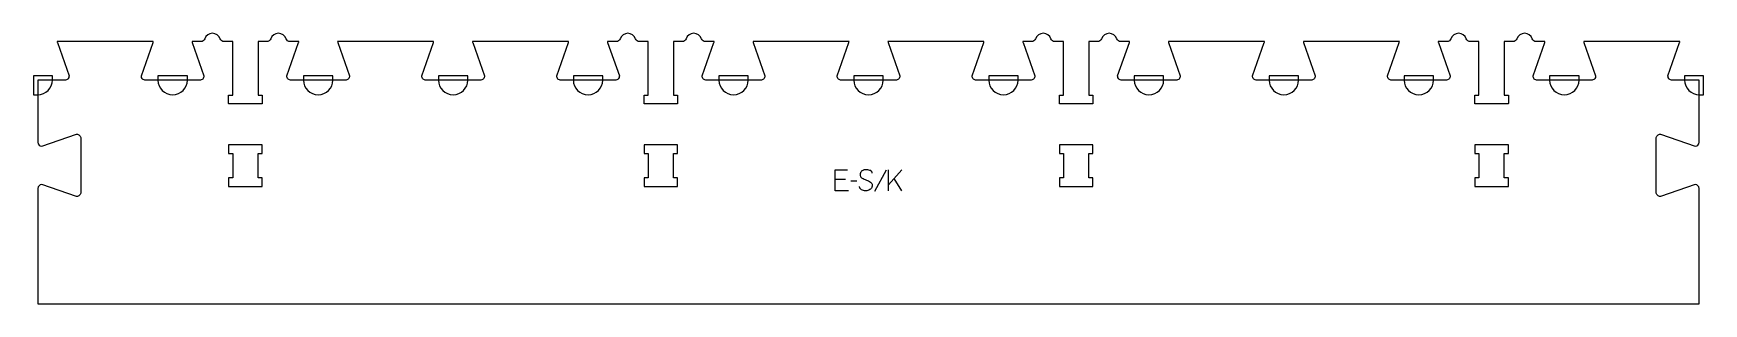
# Model space of a CAD drawing. Extents: x -6 to 2406, y 0 to 392.
import ezdxf

# ---------------------------------------------------------------- set-up
doc = ezdxf.new("R2010")
doc.units = 0
for name, color, linetype in [('1_ANYTOOL_1MMDEEP_LABELS_S', 2, 'CONTINUOUS'), ('3_ANYTOOL_CUTTHROUGH_INSID', 4, 'CONTINUOUS'), ('4_ANYTOOL_CUTTHROUGH_OUTSI', 5, 'CONTINUOUS'), ('5_ANYTOOL_HALF_MILL_9MM_IN', 3, 'CONTINUOUS')]:
    doc.layers.add(name, color=color, linetype=linetype)

msp = doc.modelspace()

# ---------------------------------------------------------------- linework, layer by layer
at = {"layer": '1_ANYTOOL_1MMDEEP_LABELS_S'}
for p, q in [((1225.421689, 193.163021), (1208.235975, 162.391593)), ((1228.850261, 163.63445), (1228.850261, 193.63445)), ((1228.850261, 172.248735), (1247.793118, 193.63445)), ((1166.364547, 179.705878), (1151.707404, 179.705878)), ((1182.864547, 177.520164), (1174.078832, 177.43445)), ((1247.793118, 163.63445), (1236.993118, 181.463021))]:
    msp.add_line(p, q, dxfattribs=at)
msp.add_lwpolyline([(1170.650261, 163.63445), (1151.707404, 163.63445), (1151.707404, 193.63445), (1169.535975, 193.63445)], dxfattribs=at)
msp.add_lwpolyline([(1205.107404, 189.048735, 0.071867), (1204.91429, 190.385342, 0.100684), (1204.287761, 191.566593, 0.047558), (1203.813207, 192.043043, 0.038563), (1203.263207, 192.431771, 0.037928), (1202.56602, 192.779239, 0.026634), (1201.828832, 193.03445, 0.028461), (1198.805499, 193.720433, 0.041577), (1195.721689, 193.977307, 0.036938), (1194.21933, 193.866167, 0.041531), (1192.753832, 193.52195, 0.041583), (1191.376455, 192.944741, 0.038125), (1190.107404, 192.155878, 0.057611), (1189.037251, 191.163974, 0.065808), (1188.243118, 189.943378, 0.06469), (1187.765622, 188.483824, 0.046778), (1187.621689, 186.948735, 0.052235), (1187.784045, 185.398893, 0.075448), (1188.328832, 183.948735, 0.076671), (1189.244924, 182.775683, 0.061023), (1190.450261, 181.891593, 0.021951), (1193.479115, 180.364247, 0.018213), (1196.621689, 179.08445, -0.02405), (1199.723174, 177.778988, -0.02981), (1202.664547, 176.148735, -0.068439), (1203.805848, 175.182805, -0.079282), (1204.614547, 173.930878, -0.076308), (1205.039546, 172.352196, -0.047772), (1205.064547, 170.705878, -0.046243), (1204.771312, 169.024919, -0.06359), (1204.121689, 167.454093, -0.064671), (1203.148866, 166.169904, -0.057073), (1201.893118, 165.155878, -0.067522), (1198.92481, 163.792968, -0.070793), (1195.700261, 163.291593, -0.064027), (1192.561246, 163.654108, -0.070447), (1189.635975, 164.83445, -0.054374), (1188.477558, 165.684083, -0.074742), (1187.578832, 166.795164, -0.075199), (1187.055825, 168.101542, -0.057737), (1186.893118, 169.505878)], format="xyb", dxfattribs=at)
at = {"layer": '3_ANYTOOL_CUTTHROUGH_INSID'}
for points in [[(299.750267, 169.5), (323.750267, 169.5), (324.000267, 169.5), (324.000267, 182), (318.000267, 182), (318.000267, 217.5), (324.000267, 217.5), (324.000267, 230), (323.750267, 230), (299.750267, 230), (275.750267, 230), (275.500267, 230), (275.500267, 217.5), (281.500267, 217.5), (281.500267, 182), (275.500267, 182), (275.500267, 169.5), (275.750267, 169.5)], [(899.750267, 169.5), (923.750267, 169.5), (924.000267, 169.5), (924.000267, 182), (918.000267, 182), (918.000267, 217.5), (924.000267, 217.5), (924.000267, 230), (923.750267, 230), (899.750267, 230), (875.750267, 230), (875.500267, 230), (875.500267, 217.5), (881.500267, 217.5), (881.500267, 182), (875.500267, 182), (875.500267, 169.5), (881.750267, 169.5)], [(1499.750267, 169.5), (1523.750267, 169.5), (1524.000267, 169.5), (1524.000267, 182), (1518.000267, 182), (1518.000267, 217.5), (1524.000267, 217.5), (1524.000267, 230), (1523.750267, 230), (1499.750267, 230), (1475.750267, 230), (1475.500267, 230), (1475.500267, 217.5), (1481.500267, 217.5), (1481.500267, 182), (1475.500267, 182), (1475.500267, 169.5), (1481.750267, 169.5)], [(2099.750267, 230), (2075.500267, 230), (2075.500267, 217.5), (2081.500267, 217.5), (2081.500267, 182), (2075.500267, 182), (2075.500267, 169.5), (2123.750267, 169.5), (2124.000267, 169.5), (2124.000267, 182), (2118.000267, 182), (2118.000267, 217.5), (2124.000267, 217.5), (2124.000267, 230)]]:
    msp.add_lwpolyline(points, close=True, dxfattribs=at)
at = {"layer": '4_ANYTOOL_CUTTHROUGH_OUTSI'}
msp.add_lwpolyline([(235.154705, 379.5), (222.755705, 379.5, 0.061784), (222.990699, 378.10513), (239.886232, 329.832588, -0.084368), (239.900267, 329.75, -0.414214), (233.650267, 323.5), (155.650267, 323.5, -0.414214), (149.400267, 329.75, -0.084368), (149.414303, 329.832588), (166.313416, 378.116195, 0.061178), (166.54483, 379.5), (27.855705, 379.5, 0.061784), (28.090699, 378.10513), (44.986232, 329.832588, -0.084368), (45.000267, 329.75, -0.414214), (38.750267, 323.5), (0.000267, 323.5), (0.000262, 233.775892, 0.409315), (5.707952, 228.081514), (55.667412, 245.567466, -0.084369), (55.75, 245.581501, -0.414214), (62, 239.331501), (62, 161.331501, -0.414214), (55.75, 155.081501, -0.084369), (55.667412, 155.095537), (5.707953, 172.581488, 0.412073), (0, 166.831642), (0.000267, 0), (2399.500268, 0), (2399.500535, 166.831642, 0.412073), (2393.792582, 172.581488), (2343.833123, 155.095537, -0.084369), (2343.750535, 155.081501, -0.414214), (2337.500535, 161.331501), (2337.500535, 239.331501, -0.414214), (2343.750535, 245.581501, -0.084369), (2343.833123, 245.567466), (2393.792582, 228.081514, 0.409315), (2399.500273, 233.775892), (2399.500267, 323.5), (2360.750267, 323.5, -0.414214), (2354.500267, 329.75, -0.084368), (2354.514303, 329.832588), (2371.413416, 378.116195, 0.061178), (2371.64483, 379.5), (2232.955705, 379.5, 0.061784), (2233.190699, 378.10513), (2250.086232, 329.832588, -0.084368), (2250.100267, 329.75, -0.414214), (2243.850267, 323.5), (2165.850267, 323.5, -0.414214), (2159.600267, 329.75, -0.084368), (2159.614303, 329.832588), (2176.513416, 378.116195, 0.061178), (2176.74483, 379.5), (2164.34583, 379.5, -0.317837), (2158.453274, 383.666667, 0.707107), (2136.297261, 383.666667, -0.317837), (2130.404705, 379.5), (2118.000267, 379.5), (2118.000267, 301.999996), (2123.750267, 301.999996, -0.414214), (2124.000267, 301.749996), (2124.000267, 289.749996, -0.414214), (2123.750267, 289.499996), (2099.750267, 289.499996), (2075.750267, 289.499996, -0.414214), (2075.500267, 289.749996), (2075.500267, 301.749996, -0.414214), (2075.750267, 301.999996), (2081.500267, 301.999996), (2081.500267, 379.5), (2069.09583, 379.5, -0.317837), (2063.203274, 383.666667, 0.707107), (2041.047261, 383.666667, -0.317837), (2035.154705, 379.5), (2022.755705, 379.5, 0.061784), (2022.990699, 378.10513), (2039.886232, 329.832588, -0.084368), (2039.900267, 329.75, -0.414214), (2033.650267, 323.5), (1955.650267, 323.5, -0.414214), (1949.400267, 329.75, -0.084368), (1949.414303, 329.832588), (1966.313416, 378.116195, 0.061178), (1966.54483, 379.5), (1827.855705, 379.5, 0.061784), (1828.090699, 378.10513), (1844.986232, 329.832588, -0.084368), (1845.000267, 329.75, -0.414214), (1838.750267, 323.5), (1760.750267, 323.5, -0.414214), (1754.500267, 329.75, -0.084368), (1754.514303, 329.832588), (1771.413416, 378.116195, 0.061178), (1771.64483, 379.5), (1632.955705, 379.5, 0.061784), (1633.190699, 378.10513), (1650.086232, 329.832588, -0.084368), (1650.100267, 329.75, -0.414214), (1643.850267, 323.5), (1565.850267, 323.5, -0.414214), (1559.600267, 329.75, -0.084368), (1559.614303, 329.832588), (1576.513416, 378.116195, 0.061178), (1576.74483, 379.5), (1564.34583, 379.5, -0.317837), (1558.453274, 383.666667, 0.707107), (1536.297261, 383.666667, -0.317837), (1530.404705, 379.5), (1518.000267, 379.5), (1518.000267, 301.999996), (1523.750267, 301.999996, -0.414214), (1524.000267, 301.749996), (1524.000267, 289.749996, -0.414214), (1523.750267, 289.499996), (1499.750267, 289.499996), (1475.750267, 289.499996, -0.414214), (1475.500267, 289.749996), (1475.500267, 301.749996, -0.414214), (1475.750267, 301.999996), (1481.500267, 301.999996), (1481.500267, 379.5), (1469.09583, 379.5, -0.317837), (1463.203274, 383.666667, 0.707107), (1441.047261, 383.666667, -0.317837), (1435.154705, 379.5), (1422.755705, 379.5, 0.061784), (1422.990699, 378.10513), (1439.886232, 329.832588, -0.084368), (1439.900267, 329.75, -0.414214), (1433.650267, 323.5), (1355.650267, 323.5, -0.414214), (1349.400267, 329.75, -0.084368), (1349.414303, 329.832588), (1366.313416, 378.116195, 0.061178), (1366.54483, 379.5), (1227.855705, 379.5, 0.061784), (1228.090699, 378.10513), (1244.986232, 329.832588, -0.084368), (1245.000267, 329.75, -0.414214), (1238.750267, 323.5), (1160.750267, 323.5, -0.414214), (1154.500267, 329.75, -0.084368), (1154.514303, 329.832588), (1171.413416, 378.116195, 0.061178), (1171.64483, 379.5), (1032.955705, 379.5, 0.061784), (1033.190699, 378.10513), (1050.086232, 329.832588, -0.084368), (1050.100267, 329.75, -0.414214), (1043.850267, 323.5), (965.850267, 323.5, -0.414214), (959.600267, 329.75, -0.084368), (959.614303, 329.832588), (976.513416, 378.116195, 0.061178), (976.74483, 379.5), (964.34583, 379.5, -0.317837), (958.453274, 383.666667, 0.707107), (936.297261, 383.666667, -0.317837), (930.404705, 379.5), (918.000267, 379.5), (918.000267, 301.999996), (923.750267, 301.999996, -0.414214), (924.000267, 301.749996), (924.000267, 289.749996, -0.414214), (923.750267, 289.499996), (899.750267, 289.499996), (875.750267, 289.499996, -0.414214), (875.500267, 289.749996), (875.500267, 301.749996, -0.414214), (875.750267, 301.999996), (881.500267, 301.999996), (881.500267, 379.5), (869.09583, 379.5, -0.317837), (863.203274, 383.666667, 0.707107), (841.047261, 383.666667, -0.317837), (835.154705, 379.5), (822.755705, 379.5, 0.061784), (822.990699, 378.10513), (839.886232, 329.832588, -0.084368), (839.900267, 329.75, -0.414214), (833.650267, 323.5), (755.650267, 323.5, -0.414214), (749.400267, 329.75, -0.084368), (749.414303, 329.832588), (766.313416, 378.116195, 0.061178), (766.54483, 379.5), (627.855705, 379.5, 0.061784), (628.090699, 378.10513), (644.986232, 329.832588, -0.084368), (645.000267, 329.75, -0.414214), (638.750267, 323.5), (560.750267, 323.5, -0.414214), (554.500267, 329.75, -0.084368), (554.514303, 329.832588), (571.413416, 378.116195, 0.061178), (571.64483, 379.5), (432.955705, 379.5, 0.061784), (433.190699, 378.10513), (450.086232, 329.832588, -0.084368), (450.100267, 329.75, -0.414214), (443.850267, 323.5), (365.850267, 323.5, -0.414214), (359.600267, 329.75, -0.084368), (359.614303, 329.832588), (376.513416, 378.116195, 0.061178), (376.74483, 379.5), (364.34583, 379.5, -0.317837), (358.453274, 383.666667, 0.707107), (336.297261, 383.666667, -0.317837), (330.404705, 379.5), (318.000267, 379.5), (318.000267, 301.999996), (323.750267, 301.999996, -0.414214), (324.000267, 301.749996), (324.000267, 289.749996, -0.414214), (323.750267, 289.499996), (299.750267, 289.499996), (275.750267, 289.499996, -0.414214), (275.500267, 289.749996), (275.500267, 301.749996, -0.414214), (275.750267, 301.999996), (281.500267, 301.999996), (281.500267, 379.5), (269.09583, 379.5, -0.317837), (263.203274, 383.666667, 0.707107), (241.047261, 383.666667, -0.317837)], format="xyb", close=True, dxfattribs=at)
at = {"layer": '5_ANYTOOL_HALF_MILL_9MM_IN'}
for points in [[(-0.249733, 302.5, 0.414214), (21.000267, 323.75), (21.000267, 330), (-6.499733, 330), (-6.499733, 302.5)], [(173.400267, 324), (173.400267, 323.75, 1), (215.900267, 323.75), (215.900267, 330), (173.400267, 330)], [(383.600267, 323.75, 1), (426.100267, 323.75), (426.100267, 330), (383.600267, 330)], [(578.500267, 323.75, 1), (621.000267, 323.75), (621.000267, 330), (578.500267, 330)], [(773.400267, 324), (773.400267, 323.75, 1), (815.900267, 323.75), (815.900267, 330), (773.400267, 330)], [(983.600267, 323.75, 1), (1026.100267, 323.75), (1026.100267, 330), (983.600267, 330)], [(1178.500267, 323.75, 1), (1221.000267, 323.75), (1221.000267, 330), (1178.500267, 330)], [(1373.400267, 324), (1373.400267, 323.75, 1), (1415.900267, 323.75), (1415.900267, 330), (1373.400267, 330)], [(1583.600267, 323.75, 1), (1626.100267, 323.75), (1626.100267, 330), (1583.600267, 330)], [(1778.500267, 323.75, 1), (1821.000267, 323.75), (1821.000267, 330), (1778.500267, 330)], [(1973.400267, 324), (1973.400267, 323.75, 1), (2015.900267, 323.75), (2015.900267, 330), (1973.400267, 330)], [(2183.600267, 323.75, 1), (2226.100267, 323.75), (2226.100267, 330), (2183.600267, 330)], [(2378.500267, 324), (2378.500267, 323.75, 0.414214), (2399.750267, 302.5), (2406.000267, 302.5), (2406.000267, 330), (2378.500267, 330)]]:
    msp.add_lwpolyline(points, format="xyb", close=True, dxfattribs=at)

doc.saveas('drawing.dxf')
